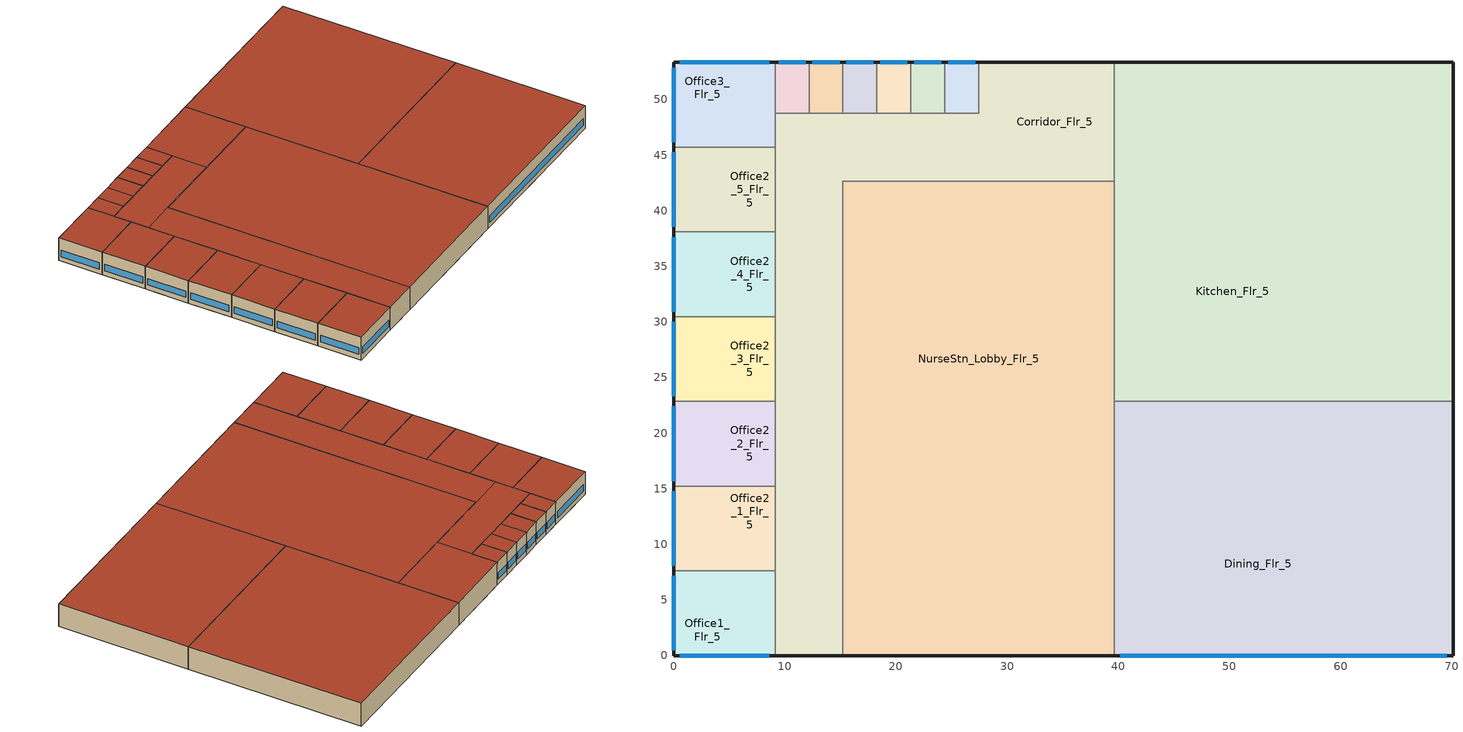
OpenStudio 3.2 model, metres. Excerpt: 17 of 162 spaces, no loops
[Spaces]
Office1_Flr_5
 floor to PatRoom7_1_Flr_4: 4.57,7.62 4.57,4.57 0,4.57 0,7.62 z17.07
 floor to PatRoom6_Flr_4: 6.1,4.57 6.1,0 0,0 0,4.57 z17.07
 floor to Corridor_SE_Flr_4: 9.14,7.62 9.14,4.57 4.57,4.57 4.57,7.62 z17.07
 floor to PatRoom1_6_Flr_4: 9.14,4.57 9.14,0 6.1,0 6.1,4.57 z17.07
 wall outside: 0,7.62 0,0 9.14,0 z17.07:21.34
 wall to Office2_1_Flr_5: 9.14,7.62 0,7.62 z17.07:21.34
 wall to Corridor_Flr_5: 9.14,0 9.14,7.62 z17.07:21.34
 window: 0,7.16 0,0.46 / 0.55,0 8.59,0 z17.98:19.2
 roof outside: 9.14,0 9.14,7.62 0,7.62 0,0 z21.34
Corridor_Flr_5
 floor to PatRoom1_6_Flr_4: 10.67,4.57 10.67,0 9.14,0 9.14,4.57 z17.07
 floor to Corridor_SE_Flr_4: 15.24,10.67 15.24,4.57 9.14,4.57 9.14,10.67 z17.07
 floor to Corridor_NW_Flr_4: 39.62,53.34 39.62,42.67 9.14,42.67 9.14,48.77 28.96,48.77 28.96,53.34 z17.07
 floor to Lab_Flr_4: 15.24,33.53 15.24,10.67 9.14,10.67 9.14,33.53 z17.07
 floor to PatRoom5_10_Flr_4: 28.96,53.34 28.96,48.77 27.43,48.77 27.43,53.34 z17.07
 floor to NurseStn_Lobby_Flr_4: 15.24,42.67 15.24,33.53 9.14,33.53 9.14,42.67 z17.07
 floor to PatRoom1_7_Flr_4: 15.24,4.57 15.24,0 10.67,0 10.67,4.57 z17.07
 wall outside: 39.62,53.34 27.43,53.34 / 9.14,0 15.24,0 z17.07:21.34
 wall to Office2_1_Flr_5: 9.14,15.24 9.14,7.62 z17.07:21.34
 wall to Office2_2_Flr_5: 9.14,22.86 9.14,15.24 z17.07:21.34
 wall to Office3_Flr_5: 9.14,48.77 9.14,45.72 z17.07:21.34
 wall to Office4_1_Flr_5: 12.19,48.77 9.14,48.77 z17.07:21.34
 wall to Office4_2_Flr_5: 15.24,48.77 12.19,48.77 z17.07:21.34
 wall to Office4_6_Flr_5: 27.43,53.34 27.43,48.77 24.38,48.77 z17.07:21.34
 wall to Kitchen_Flr_5: 39.62,42.67 39.62,53.34 z17.07:21.34
 wall to NurseStn_Lobby_Flr_5: 15.24,0 15.24,42.67 39.62,42.67 z17.07:21.34
 wall to Office2_3_Flr_5: 9.14,30.48 9.14,22.86 z17.07:21.34
 wall to Office2_4_Flr_5: 9.14,38.09 9.14,30.48 z17.07:21.34
 wall to Office2_5_Flr_5: 9.14,45.72 9.14,38.09 z17.07:21.34
 wall to Office4_4_Flr_5: 21.34,48.77 18.29,48.77 z17.07:21.34
 wall to Office4_3_Flr_5: 18.29,48.77 15.24,48.77 z17.07:21.34
 wall to Office4_5_Flr_5: 24.38,48.77 21.34,48.77 z17.07:21.34
 roof outside: 15.24,0 15.24,42.67 9.14,42.67 9.14,0 z21.34; 39.62,42.67 39.62,53.34 27.43,53.34 27.43,42.67 z21.34; 27.43,42.67 27.43,48.77 9.14,48.77 9.14,42.67 z21.34
NurseStn_Lobby_Flr_5
 floor to NurseStn_Lobby_Flr_4: 39.62,42.67 39.62,10.67 28.96,10.67 28.96,19.81 15.24,19.81 15.24,42.67 z17.07
 floor to Corridor_SE_Flr_4: 39.62,10.67 39.62,0 28.96,0 28.96,4.57 15.24,4.57 15.24,10.67 z17.07
 floor to Lab_Flr_4: 28.96,19.81 28.96,10.67 15.24,10.67 15.24,19.81 z17.07
 floor to PatRoom1_8_Flr_4: 19.81,4.57 19.81,0 15.24,0 15.24,4.57 z17.07
 floor to PatRoom1_9_Flr_4: 24.38,4.57 24.38,0 19.81,0 19.81,4.57 z17.07
 floor to PatRoom1_10_Flr_4: 28.96,4.57 28.96,0 24.38,0 24.38,4.57 z17.07
 wall outside: 15.24,0 39.62,0 z17.07:21.34
 wall to Dining_Flr_5: 39.62,0 39.62,22.86 z17.07:21.34
 wall to Kitchen_Flr_5: 39.62,22.86 39.62,42.67 z17.07:21.34
 roof outside: 39.62,0 39.62,42.67 15.24,42.67 15.24,0 z21.34
Dining_Flr_5
 floor to PatRoom3_2_Flr_4: 70.1,13.41 70.1,8.99 65.53,8.99 65.53,13.41 z17.07
 floor to Radiology_Flr_4: 60.96,22.86 60.96,19.81 39.62,19.81 39.62,22.86 z17.07
 floor to PatRoom1_1_Flr_4: 44.2,4.57 44.2,0 39.62,0 39.62,4.57 z17.07
 floor to Corridor_SE_Flr_4: 65.53,22.86 65.53,4.57 39.62,4.57 39.62,10.67 60.96,10.67 60.96,22.86 z17.07
 floor to NurseStn_Lobby_Flr_4: 60.96,19.81 60.96,10.67 39.62,10.67 39.62,19.81 z17.07
 floor to PatRoom2_Flr_4: 70.1,4.57 70.1,0 62.48,0 62.48,4.57 z17.07
 floor to PatRoom3_1_Flr_4: 70.1,8.99 70.1,4.57 65.53,4.57 65.53,8.99 z17.07
 floor to PatRoom1_5_Flr_4: 62.48,4.57 62.48,0 57.91,0 57.91,4.57 z17.07
 floor to PatRoom1_4_Flr_4: 57.91,4.57 57.91,0 53.34,0 53.34,4.57 z17.07
 floor to PatRoom1_2_Flr_4: 48.77,4.57 48.77,0 44.2,0 44.2,4.57 z17.07
 floor to PatRoom1_3_Flr_4: 53.34,4.57 53.34,0 48.77,0 48.77,4.57 z17.07
 floor to PatRoom3_5_Flr_4: 70.1,22.86 70.1,22.25 65.53,22.25 65.53,22.86 z17.07
 floor to PatRoom3_3_Flr_4: 70.1,17.83 70.1,13.41 65.53,13.41 65.53,17.83 z17.07
 floor to PatRoom3_4_Flr_4: 70.1,22.25 70.1,17.83 65.53,17.83 65.53,22.25 z17.07
 wall outside: 39.62,0 70.1,0 70.1,22.86 z17.07:21.34
 wall to Kitchen_Flr_5: 70.1,22.86 39.62,22.86 z17.07:21.34
 window: 40.2,0 69.53,0 z17.98:19.2
 roof outside: 70.1,0 70.1,22.86 39.62,22.86 39.62,0 z21.34
Office2_1_Flr_5
 floor to PatRoom7_3_Flr_4: 4.57,15.24 4.57,13.41 0,13.41 0,15.24 z17.07
 floor to Corridor_SE_Flr_4: 9.14,10.67 9.14,7.62 4.57,7.62 4.57,10.67 z17.07
 floor to PatRoom7_1_Flr_4: 4.57,8.99 4.57,7.62 0,7.62 0,8.99 z17.07
 floor to Corridor_NW_Flr_4: 9.14,15.24 9.14,10.67 4.57,10.67 4.57,15.24 z17.07
 floor to PatRoom7_2_Flr_4: 0,13.41 4.57,13.41 4.57,8.99 0,8.99 z17.07
 wall outside: 0,15.24 0,7.62 z17.07:21.34
 wall to Office2_2_Flr_5: 9.14,15.24 0,15.24 z17.07:21.34
 window: 0,14.78 0,8.08 z17.98:19.2
 roof outside: 9.14,7.62 9.14,15.24 0,15.24 0,7.62 z21.34
Kitchen_Flr_5
 floor to Corridor_NW_Flr_4: 65.53,48.77 65.53,42.67 39.62,42.67 39.62,48.77 z17.07
 floor to Radiology_Flr_4: 60.96,42.67 60.96,22.86 39.62,22.86 39.62,42.67 z17.07
 floor to PatRoom5_1_Flr_4: 44.2,53.34 44.2,48.77 39.62,48.77 39.62,53.34 z17.07
 floor to Corridor_SE_Flr_4: 65.53,42.67 65.53,22.86 60.96,22.86 60.96,42.67 z17.07
 floor to PatRoom4_Flr_4: 70.1,53.34 70.1,48.77 62.48,48.77 62.48,53.34 z17.07
 floor to PatRoom5_5_Flr_4: 62.48,53.34 62.48,48.77 57.91,48.77 57.91,53.34 z17.07
 floor to PatRoom3_5_Flr_4: 70.1,26.67 70.1,22.86 65.53,22.86 65.53,26.67 z17.07
 floor to PatRoom5_2_Flr_4: 48.77,53.34 48.77,48.77 44.2,48.77 44.2,53.34 z17.07
 floor to PatRoom5_3_Flr_4: 53.34,53.34 53.34,48.77 48.77,48.77 48.77,53.34 z17.07
 floor to PatRoom5_4_Flr_4: 57.91,53.34 57.91,48.77 53.34,48.77 53.34,53.34 z17.07
 floor to PatRoom3_7_Flr_4: 70.1,35.51 70.1,31.09 65.53,31.09 65.53,35.51 z17.07
 floor to PatRoom3_6_Flr_4: 70.1,31.09 70.1,26.67 65.53,26.67 65.53,31.09 z17.07
 floor to PatRoom3_8_Flr_4: 70.1,39.93 70.1,35.51 65.53,35.51 65.53,39.93 z17.07
 floor to PatRoom3_9_Flr_4: 70.1,44.35 70.1,39.93 65.53,39.93 65.53,44.35 z17.07
 floor to PatRoom3_10_Flr_4: 70.1,48.77 70.1,44.35 65.53,44.35 65.53,48.77 z17.07
 wall outside: 70.1,22.86 70.1,53.34 39.62,53.34 z17.07:21.34
 roof outside: 70.1,22.86 70.1,53.34 39.62,53.34 39.62,22.86 z21.34
Office3_Flr_5
 floor to PatRoom8_Flr_4: 6.1,53.34 6.1,48.77 0,48.77 0,53.34 z17.07
 floor to Corridor_NW_Flr_4: 9.14,48.77 9.14,45.72 4.57,45.72 4.57,48.77 z17.07
 floor to PatRoom5_6_Flr_4: 9.14,53.34 9.14,48.77 6.1,48.77 6.1,53.34 z17.07
 floor to PatRoom7_10_Flr_4: 4.57,48.77 4.57,45.72 0,45.72 0,48.77 z17.07
 wall outside: 9.14,53.34 0,53.34 0,45.72 z17.07:21.34
 wall to Office4_1_Flr_5: 9.14,48.77 9.14,53.34 z17.07:21.34
 wall to Office2_5_Flr_5: 0,45.72 9.14,45.72 z17.07:21.34
 window: 8.59,53.34 0.55,53.34 / 0,52.88 0,46.18 z17.98:19.2
 roof outside: 9.14,45.72 9.14,53.34 0,53.34 0,45.72 z21.34
Office4_1_Flr_5
 floor to PatRoom5_7_Flr_4: 12.19,53.34 12.19,48.77 10.67,48.77 10.67,53.34 z17.07
 floor to PatRoom5_6_Flr_4: 10.67,53.34 10.67,48.77 9.14,48.77 9.14,53.34 z17.07
 wall outside: 12.19,53.34 9.14,53.34 z17.07:21.34
 wall to Office4_2_Flr_5: 12.19,48.77 12.19,53.34 z17.07:21.34
 window: 11.88,53.34 9.45,53.34 z17.98:19.2
 roof outside: 12.19,48.77 12.19,53.34 9.14,53.34 9.14,48.77 z21.34
Office2_2_Flr_5
 floor to PatRoom7_5_Flr_4: 4.57,22.86 4.57,22.25 0,22.25 0,22.86 z17.07
 floor to Corridor_NW_Flr_4: 9.14,22.86 9.14,15.24 4.57,15.24 4.57,22.86 z17.07
 floor to PatRoom7_3_Flr_4: 4.57,17.83 4.57,15.24 0,15.24 0,17.83 z17.07
 floor to PatRoom7_4_Flr_4: 4.57,22.25 4.57,17.83 0,17.83 0,22.25 z17.07
 wall outside: 0,22.86 0,15.24 z17.07:21.34
 wall to Office2_3_Flr_5: 9.14,22.86 0,22.86 z17.07:21.34
 window: 0,22.4 0,15.7 z17.98:19.2
 roof outside: 9.14,15.24 9.14,22.86 0,22.86 0,15.24 z21.34
Office2_3_Flr_5
 floor to PatRoom7_6_Flr_4: 4.57,30.48 4.57,26.67 0,26.67 0,30.48 z17.07
 floor to Corridor_NW_Flr_4: 9.14,30.48 9.14,22.86 4.57,22.86 4.57,30.48 z17.07
 floor to PatRoom7_5_Flr_4: 4.57,26.67 4.57,22.86 0,22.86 0,26.67 z17.07
 wall outside: 0,30.48 0,22.86 z17.07:21.34
 wall to Office2_4_Flr_5: 9.14,30.48 0,30.48 z17.07:21.34
 window: 0,30.02 0,23.31 z17.98:19.2
 roof outside: 9.14,22.86 9.14,30.48 0,30.48 0,22.86 z21.34
Office2_4_Flr_5
 floor to PatRoom7_8_Flr_4: 4.57,38.09 4.57,35.51 0,35.51 0,38.09 z17.07
 floor to Corridor_NW_Flr_4: 9.14,38.09 9.14,30.48 4.57,30.48 4.57,38.09 z17.07
 floor to PatRoom7_7_Flr_4: 4.57,35.51 4.57,31.09 0,31.09 0,35.51 z17.07
 floor to PatRoom7_6_Flr_4: 4.57,31.09 4.57,30.48 0,30.48 0,31.09 z17.07
 wall outside: 0,38.09 0,30.48 z17.07:21.34
 wall to Office2_5_Flr_5: 9.14,38.09 0,38.09 z17.07:21.34
 window: 0,37.64 0,30.93 z17.98:19.2
 roof outside: 9.14,30.48 9.14,38.09 0,38.09 0,30.48 z21.34
Office2_5_Flr_5
 floor to PatRoom7_8_Flr_4: 4.57,39.93 4.57,38.09 0,38.09 0,39.93 z17.07
 floor to Corridor_NW_Flr_4: 9.14,45.72 9.14,38.09 4.57,38.09 4.57,45.72 z17.07
 floor to PatRoom7_9_Flr_4: 4.57,44.35 4.57,39.93 0,39.93 0,44.35 z17.07
 floor to PatRoom7_10_Flr_4: 4.57,45.72 4.57,44.35 0,44.35 0,45.72 z17.07
 wall outside: 0,45.72 0,38.09 z17.07:21.34
 window: 0,45.25 0,38.55 z17.98:19.2
 roof outside: 9.14,38.09 9.14,45.72 0,45.72 0,38.09 z21.34
Office4_2_Flr_5
 floor to PatRoom5_7_Flr_4: 15.24,53.34 15.24,48.77 12.19,48.77 12.19,53.34 z17.07
 wall outside: 15.24,53.34 12.19,53.34 z17.07:21.34
 wall to Office4_3_Flr_5: 15.24,48.77 15.24,53.34 z17.07:21.34
 window: 14.93,53.34 12.5,53.34 z17.98:19.2
 roof outside: 15.24,48.77 15.24,53.34 12.19,53.34 12.19,48.77 z21.34
Office4_3_Flr_5
 floor to PatRoom5_8_Flr_4: 18.29,53.34 18.29,48.77 15.24,48.77 15.24,53.34 z17.07
 wall outside: 18.29,53.34 15.24,53.34 z17.07:21.34
 wall to Office4_4_Flr_5: 18.29,48.77 18.29,53.34 z17.07:21.34
 window: 17.98,53.34 15.55,53.34 z17.98:19.2
 roof outside: 18.29,48.77 18.29,53.34 15.24,53.34 15.24,48.77 z21.34
Office4_4_Flr_5
 floor to PatRoom5_9_Flr_4: 21.34,53.34 21.34,48.77 19.81,48.77 19.81,53.34 z17.07
 floor to PatRoom5_8_Flr_4: 19.81,53.34 19.81,48.77 18.29,48.77 18.29,53.34 z17.07
 wall outside: 21.34,53.34 18.29,53.34 z17.07:21.34
 wall to Office4_5_Flr_5: 21.34,48.77 21.34,53.34 z17.07:21.34
 window: 21.03,53.34 18.6,53.34 z17.98:19.2
 roof outside: 21.34,48.77 21.34,53.34 18.29,53.34 18.29,48.77 z21.34
Office4_5_Flr_5
 floor to PatRoom5_9_Flr_4: 24.38,53.34 24.38,48.77 21.34,48.77 21.34,53.34 z17.07
 wall outside: 24.38,53.34 21.34,53.34 z17.07:21.34
 wall to Office4_6_Flr_5: 24.38,48.77 24.38,53.34 z17.07:21.34
 window: 24.07,53.34 21.64,53.34 z17.98:19.2
 roof outside: 24.38,48.77 24.38,53.34 21.34,53.34 21.34,48.77 z21.34
Office4_6_Flr_5
 floor to PatRoom5_10_Flr_4: 27.43,53.34 27.43,48.77 24.38,48.77 24.38,53.34 z17.07
 wall outside: 27.43,53.34 24.38,53.34 z17.07:21.34
 window: 27.12,53.34 24.69,53.34 z17.98:19.2
 roof outside: 27.43,48.77 27.43,53.34 24.38,53.34 24.38,48.77 z21.34
[Building]
Hospital: Default Construction Set=BTAP-Mass at hdd = 5000.0; Standards Number of Stories=6; Standards Number of Above Ground Stories=5; Standards Template=BTAP1980TO2010; Standards Building Type=Hospital
[Site]
Calgary Intl AP_AB_CAN: Latitude {deg}=51.114; Longitude {deg}=-114.02; Time Zone {hr}=-7; Elevation {m}=1084.1
[ClimateZones]
Climate Zone Institution Name 1=ASHRAE; Climate Zone Document Name 1=ANSI/ASHRAE Standard 169; Climate Zone Document Year 1=2006; Climate Zone Institution Name 2=CEC; Climate Zone Document Name 2=California Climate Zone Descriptions; Climate Zone Document Year 2=1995
[Site:WaterMainsTemperature]
Calculation Method=Correlation; Annual Average Outdoor Air Temperature {C}=5; Maximum Difference In Monthly Average Outdoor Air Temperatures {deltaC}=23.3
[Site:GroundTemperature:BuildingSurface]
19.527, 19.502, 19.536, 19.598, 20.002, 21.64, 22.225, 22.375, 21.449, 20.121, 19.802, 19.633
[SizingPeriod:DesignDay] Barometric Pressure {Pa}=88961; Sky Clearness=0; Rain Indicator=0; Snow Indicator=0; Day of Month=21; Daylight Saving Time Indicator=0; Humidity Indicating Type=Wetbulb; Dry-Bulb Temperature Range Modifier Type=DefaultMultipliers
Name | Maximum Dry-Bulb Temperature {C} | Daily Dry-Bulb Temperature Range {deltaC} | Humidity Indicating Conditions at Maximum Dry-Bulb | Wind Speed {m/s} | Wind Direction {deg} | Month | Day Type | Solar Model Indicator | ASHRAE Taub | ASHRAE Taud
Calgary Intl AP Ann Clg .4% Condns DB=>MWB | 28.5 | 12.1 | 16.1 | 4.5 | 160 | 7 | SummerDesignDay | ASHRAETau | 0.339 | 2.421
Calgary Intl AP Ann Htg 99.6% Condns DB | -28.5 | 0 | -28.5 | 2.9 | 200 | 1 | WinterDesignDay | ASHRAEClearSky
[Material:NoMass] Roughness=Smooth; Thermal Absorptance=0.9; Solar Absorptance=0.7
Name | Thermal Resistance {m2-K/W} | Visible Absorptance
Typical Carpet Pad; Typical Carpet Pad 1 | 0.21648 | 0.8
Typical Insulation 1 | 0.00118045 | 0.7
Typical Insulation 2 | 2.61923 | 0.7
Typical Insulation 3 | 4.40527 | 0.7
Typical Carpet Pad 2; Typical Carpet Pad 4 | 1.40895 | 0.8
Typical Carpet Pad 3 | 2.28697 | 0.8
Typical Insulation 4 | 0.338965 | 0.7
Typical Insulation 5 | 0.338983 | 0.7
[Material]
Name | Roughness | Thickness {m} | Conductivity {W/m-K} | Density {kg/m3} | Specific Heat {J/kg-K} | Thermal Absorptance | Solar Absorptance | Visible Absorptance
G05 25mm wood | MediumSmooth | 0.0254 | 0.15 | 608 | 1630 | 0.9 | 0.5 | 0.5
100mm Normalweight concrete floor 1 | MediumSmooth | 0.1016 | 2.31 | 2322 | 832
G01 13mm gypsum board 1 | Smooth | 0.0127 | 0.16 | 800 | 1090 | 0.9 | 0.7 | 0.5
4 in. Normalweight Concrete Floor 1 | MediumRough | 0.1016 | 2.31 | 2322 | 832 | 0.9 | 0.7 | 0.7
1IN Stucco 1 | Smooth | 0.0253 | 0.6918 | 1858 | 837 | 0.9 | 0.7 | 0.92
8IN CONCRETE HW RefBldg 1 | Rough | 0.2032 | 1.311 | 2240 | 836.8 | 0.9 | 0.7 | 0.7
1/2IN Gypsum 1 | Smooth | 0.0127 | 0.16 | 784.9 | 830 | 0.9 | 0.4 | 0.4
Metal Roof Surface 1; F08 Metal surface 1 | Smooth | 0.0008 | 45.28 | 7824 | 500 | 0.9 | 0.7 | 0.7
6 in. Normalweight Concrete Floor 1; 6 in. Normalweight Concrete Floor 2; 6 in. Normalweight Concrete Floor 3 | MediumRough | 0.1524 | 2.31 | 2322 | 832 | 0.9 | 0.7 | 0.7
[Construction]
BTAP-Int-Partition; BTAP-Int-Door: G05 25mm wood
BTAP-Int-Floor: 100mm Normalweight concrete floor 1, Typical Carpet Pad
BTAP-Int-Wall: G01 13mm gypsum board 1, G01 13mm gypsum board 1
BTAP-Int-Ceiling: Typical Carpet Pad, 100mm Normalweight concrete floor 1
BTAP-Int-Window: SimpleGlazing
BTAP-Ext-Floor-Mass:U-3.822: Typical Insulation 1, 4 in. Normalweight Concrete Floor 1, Typical Carpet Pad 1
BTAP-Ext-Wall-Mass:U-0.346: 1IN Stucco 1, 8IN CONCRETE HW RefBldg 1, Typical Insulation 2, 1/2IN Gypsum 1
BTAP-Ext-Roof-Metal:U-0.227: Metal Roof Surface 1, Typical Insulation 3
BTAP-Grnd-Floor-Mass:U-0.678: 6 in. Normalweight Concrete Floor 1, Typical Carpet Pad 2
BTAP-Grnd-Wall-Mass:U-0.425: 6 in. Normalweight Concrete Floor 2, Typical Carpet Pad 3
BTAP-Grnd-Roof-Mass:U-0.678: 6 in. Normalweight Concrete Floor 3, Typical Carpet Pad 4
BTAP-Ext-FixedWindow:U=0.295 SHGC=0.490; BTAP-Ext-GlassDoors:U=0.295 SHGC=0.490; BTAP-Ext-Skylights:U=0.295 SHGC=0.490; BTAP-Ext-DaylightDomes:U=0.295 SHGC=0.490; BTAP-Ext-DaylightDiffuser:U=0.295 SHGC=0.490: SimpleGlazing:U=0.295 SHGC=0.490
BTAP-Ext-Door:U-2.95: F08 Metal surface 1, Typical Insulation 4
BTAP-Ext-OverHeadDoor:U-2.95: Typical Insulation 5
[DefaultConstructionSet]
BTAP-Mass at hdd = 5000.0: Default Exterior Surface Constructions=BTAP-Mass at hdd = 5000.0; Default Interior Surface Constructions=Default Surface Constructions 2; Default Ground Contact Surface Constructions=BTAP-Mass at hdd = 5000.0 1; Default Exterior SubSurface Constructions=BTAP-Mass at hdd = 5000.0; Default Interior SubSurface Constructions=Default Sub Surface Constructions 2; Interior Partition Construction=BTAP-Int-Partition
[DefaultSurfaceConstructions]
Name | Floor Construction | Wall Construction | Roof Ceiling Construction
Default Surface Constructions 2 | BTAP-Int-Floor | BTAP-Int-Wall | BTAP-Int-Ceiling
BTAP-Mass at hdd = 5000.0 | BTAP-Ext-Floor-Mass:U-3.822 | BTAP-Ext-Wall-Mass:U-0.346 | BTAP-Ext-Roof-Metal:U-0.227
BTAP-Mass at hdd = 5000.0 1 | BTAP-Grnd-Floor-Mass:U-0.678 | BTAP-Grnd-Wall-Mass:U-0.425 | BTAP-Grnd-Roof-Mass:U-0.678
[DefaultSubSurfaceConstructions]
Name | Fixed Window Construction | Operable Window Construction | Door Construction | Glass Door Construction | Overhead Door Construction | Skylight Construction | Tubular Daylight Dome Construction | Tubular Daylight Diffuser Construction
Default Sub Surface Constructions 2 | BTAP-Int-Window | BTAP-Int-Window | BTAP-Int-Door
BTAP-Mass at hdd = 5000.0 | BTAP-Ext-FixedWindow:U=0.295 SHGC=0.490 | BTAP-Ext-FixedWindow:U=0.295 SHGC=0.490 | BTAP-Ext-Door:U-2.95 | BTAP-Ext-GlassDoors:U=0.295 SHGC=0.490 | BTAP-Ext-OverHeadDoor:U-2.95 | BTAP-Ext-Skylights:U=0.295 SHGC=0.490 | BTAP-Ext-DaylightDomes:U=0.295 SHGC=0.490 | BTAP-Ext-DaylightDiffuser:U=0.295 SHGC=0.490
[WindowMaterial:SimpleGlazingSystem] Solar Heat Gain Coefficient=0.49; Visible Transmittance=0.21
Name | U-Factor {W/m2-K}
SimpleGlazing | 2.2
SimpleGlazing:U=0.295 SHGC=0.490 | 2.95
[DesignSpecification:OutdoorAir] Outdoor Air Method=Sum
Name | Outdoor Air Flow per Person {m3/s-person} | Outdoor Air Flow per Floor Area {m3/s-m2}
Space Function Dining - bar lounge/leisure Ventilation | 0.152405
Space Function Food preparation Ventilation | 0.0304482
Space Function Hospital - nurses station Ventilation | 0.0913447
Space Function Office - enclosed Ventilation | 0.0101494
Space Function Hospital corr. >= 2.4m-sch-H Ventilation |  | 0.000508
[ShadingControl]
Shading Control 1: Shading Type=InteriorBlind; Multiple Surface Control Type=Sequential
[BuildingStory]
Building Story 6: Nominal Z Coordinate {m}=0; Nominal Floor to Floor Height {m}=4.2672
[Space] Building Story=Building Story 6
Name | Space Type | Thermal Zone
Office1_Flr_5 | Space Function Office - enclosed | ALL_ST=Office - enclosed_FL=Building Story 6_SCH=A 3
Corridor_Flr_5 | Space Function Hospital corr. >= 2.4m-sch-H | WILD_ST=Hospital corr. >= 2.4m-sch-B_FL=Building Story 6_SCH=H
NurseStn_Lobby_Flr_5 | Space Function Hospital - nurses station | ALL_ST=Hospital - nurses station_FL=Building Story 6_SCH=H
Dining_Flr_5 | Space Function Dining - bar lounge/leisure | ALL_ST=Dining - bar lounge/leisure_FL=Building Story 6_SCH=B
Office2_1_Flr_5; Office2_2_Flr_5; Office2_3_Flr_5; Office2_4_Flr_5 | Space Function Office - enclosed | ALL_ST=Office - enclosed_FL=Building Story 6_SCH=A 2
Kitchen_Flr_5 | Space Function Food preparation | ALL_ST=Food preparation_FL=Building Story 6_SCH=B
Office3_Flr_5 | Space Function Office - enclosed | ALL_ST=Office - enclosed_FL=Building Story 6_SCH=A 4
Office4_1_Flr_5; Office4_2_Flr_5; Office4_3_Flr_5; Office4_4_Flr_5; Office4_5_Flr_5; Office4_6_Flr_5 | Space Function Office - enclosed | ALL_ST=Office - enclosed_FL=Building Story 6_SCH=A
Office2_5_Flr_5 | Space Function Office - enclosed | ALL_ST=Office - enclosed_FL=Building Story 6_SCH=A 1
[SpaceType] Standards Building Type=Space Function
Name | Default Schedule Set | Design Specification Outdoor Air Object | Standards Space Type
Space Function Dining - bar lounge/leisure | Space Function Dining - bar lounge/leisure Schedule Set | Space Function Dining - bar lounge/leisure Ventilation | Dining - bar lounge/leisure
Space Function Hospital - nurses station | Space Function Hospital - nurses station Schedule Set | Space Function Hospital - nurses station Ventilation | Hospital - nurses station
Space Function Food preparation | Space Function Food preparation Schedule Set | Space Function Food preparation Ventilation | Food preparation
Space Function Office - enclosed | Space Function Office - enclosed Schedule Set | Space Function Office - enclosed Ventilation | Office - enclosed
Space Function Hospital corr. >= 2.4m-sch-H | Space Function Hospital corr. >= 2.4m-sch-H Schedule Set | Space Function Hospital corr. >= 2.4m-sch-H Ventilation | Hospital corr. >= 2.4m-sch-H
[People:Definition] Number of People Calculation Method=People/Area; Fraction Radiant=0.3
Name | People per Space Floor Area {person/m2}
Space Function Dining - bar lounge/leisure People Definition | 0.0999967
Space Function Food preparation People Definition; Space Function Hospital - nurses station People Definition; Space Function Office - enclosed People Definition | 0.0500522
Space Function Hospital corr. >= 2.4m-sch-H People Definition | 0.0100104
[People] Work Efficiency Schedule=Work Efficiency Schedule; Clothing Insulation Schedule=Clothing Schedule; Air Velocity Schedule=Air Velocity Schedule; Multiplier=1
Name | People Definition | Space or SpaceType
Space Function Dining - bar lounge/leisure People | Space Function Dining - bar lounge/leisure People Definition | Space Function Dining - bar lounge/leisure
Space Function Food preparation People | Space Function Food preparation People Definition | Space Function Food preparation
Space Function Hospital - nurses station People | Space Function Hospital - nurses station People Definition | Space Function Hospital - nurses station
Space Function Office - enclosed People | Space Function Office - enclosed People Definition | Space Function Office - enclosed
Space Function Hospital corr. >= 2.4m-sch-H People | Space Function Hospital corr. >= 2.4m-sch-H People Definition | Space Function Hospital corr. >= 2.4m-sch-H
[Lights:Definition] Design Level Calculation Method=Watts/Area; Fraction Radiant=0.5; Fraction Visible=0.2
Name | Watts per Space Floor Area {W/m2}
Space Function Dining - bar lounge/leisure Lights Definition | 14.0999
Space Function Food preparation Lights Definition | 10.6999
Space Function Hospital - nurses station Lights Definition | 9.39992
Space Function Office - enclosed Lights Definition | 11.8999
Space Function Hospital corr. >= 2.4m-sch-H Lights Definition | 9.59992
[Lights] Fraction Replaceable=1
Name | Lights Definition | Space or SpaceType
Space Function Dining - bar lounge/leisure Lights | Space Function Dining - bar lounge/leisure Lights Definition | Space Function Dining - bar lounge/leisure
Space Function Food preparation Lights | Space Function Food preparation Lights Definition | Space Function Food preparation
Space Function Hospital - nurses station Lights | Space Function Hospital - nurses station Lights Definition | Space Function Hospital - nurses station
Space Function Office - enclosed Lights | Space Function Office - enclosed Lights Definition | Space Function Office - enclosed
Space Function Hospital corr. >= 2.4m-sch-H Lights | Space Function Hospital corr. >= 2.4m-sch-H Lights Definition | Space Function Hospital corr. >= 2.4m-sch-H
[ElectricEquipment:Definition] Design Level Calculation Method=Watts/Area; Fraction Radiant=0.5
Name | Watts per Space Floor Area {W/m2}
Space Function Dining - bar lounge/leisure Elec Equip Definition | 0.999992
Space Function Food preparation Elec Equip Definition | 9.99992
Space Function Hospital - nurses station Elec Equip Definition | 2.49998
Space Function Office - enclosed Elec Equip Definition | 7.49994
[ElectricEquipment]
Name | Electric Equipment Definition | Space or SpaceType
Space Function Dining - bar lounge/leisure Elec Equip | Space Function Dining - bar lounge/leisure Elec Equip Definition | Space Function Dining - bar lounge/leisure
Space Function Food preparation Elec Equip | Space Function Food preparation Elec Equip Definition | Space Function Food preparation
Space Function Hospital - nurses station Elec Equip | Space Function Hospital - nurses station Elec Equip Definition | Space Function Hospital - nurses station
Space Function Office - enclosed Elec Equip | Space Function Office - enclosed Elec Equip Definition | Space Function Office - enclosed
[DefaultScheduleSet] People Activity Level Schedule=NECB-Activity; Infiltration Schedule=Always On
Name | Number of People Schedule | Lighting Schedule | Electric Equipment Schedule
Space Function Dining - bar lounge/leisure Schedule Set; Space Function Food preparation Schedule Set | NECB-B-Occupancy | NECB-B-Lighting | NECB-B-Electric-Equipment
Space Function Hospital - nurses station Schedule Set; Space Function Hospital corr. >= 2.4m-sch-H Schedule Set | NECB-H-Occupancy | NECB-H-Lighting | NECB-H-Electric-Equipment
Space Function Office - enclosed Schedule Set | NECB-A-Occupancy | NECB-A-Lighting | NECB-A-Electric-Equipment
[ThermostatSetpoint:DualSetpoint]
Name | Heating Setpoint Temperature Schedule | Cooling Setpoint Temperature Schedule
Space Function Office - enclosed Thermostat 39; Space Function Office - enclosed Thermostat 40; Space Function Office - enclosed Thermostat 41; Space Function Office - enclosed Thermostat 42; Space Function Office - enclosed Thermostat 46 | NECB-A-Thermostat Setpoint-Heating | NECB-A-Thermostat Setpoint-Cooling
Space Function Food preparation Thermostat 3; Space Function Dining - bar lounge/leisure Thermostat 3 | NECB-B-Thermostat Setpoint-Heating | NECB-B-Thermostat Setpoint-Cooling
Space Function Hospital - nurses station Thermostat 18; Space Function Hospital corr. >= 2.4m-sch-H Thermostat 5 | NECB-H-Thermostat Setpoint-Heating | NECB-H-Thermostat Setpoint-Cooling
[SpaceInfiltration:DesignFlowRate] Design Flow Rate Calculation Method=Flow/ExteriorArea
Name | Space or SpaceType | Schedule | Flow per Exterior Surface Area {m3/s-m2} | Constant Term Coefficient | Temperature Term Coefficient | Velocity Term Coefficient | Velocity Squared Term Coefficient
Corridor_Flr_5 Infiltration | Corridor_Flr_5 | Always On Discrete | 0.001116 | 0 | 0 | 0.224 | 0
Dining_Flr_5 Infiltration | Dining_Flr_5 | Always On Discrete | 0.001116 | 0 | 0 | 0.224 | 0
Kitchen_Flr_5 Infiltration | Kitchen_Flr_5 | Always On Discrete | 0.001116 | 0 | 0 | 0.224 | 0
NurseStn_Lobby_Flr_5 Infiltration | NurseStn_Lobby_Flr_5 | Always On Discrete | 0.001116 | 0 | 0 | 0.224 | 0
Office1_Flr_5 Infiltration | Office1_Flr_5 | Always On Discrete | 0.001116 | 0 | 0 | 0.224 | 0
Office2_1_Flr_5 Infiltration | Office2_1_Flr_5 | Always On Discrete | 0.001116 | 0 | 0 | 0.224 | 0
Office2_2_Flr_5 Infiltration | Office2_2_Flr_5 | Always On Discrete | 0.001116 | 0 | 0 | 0.224 | 0
Office2_3_Flr_5 Infiltration | Office2_3_Flr_5 | Always On Discrete | 0.001116 | 0 | 0 | 0.224 | 0
Office2_4_Flr_5 Infiltration | Office2_4_Flr_5 | Always On Discrete | 0.001116 | 0 | 0 | 0.224 | 0
Office2_5_Flr_5 Infiltration | Office2_5_Flr_5 | Always On Discrete | 0.001116 | 0 | 0 | 0.224 | 0
Office3_Flr_5 Infiltration | Office3_Flr_5 | Always On Discrete | 0.001116 | 0 | 0 | 0.224 | 0
Office4_1_Flr_5 Infiltration | Office4_1_Flr_5 | Always On Discrete | 0.001116 | 0 | 0 | 0.224 | 0
Office4_2_Flr_5 Infiltration | Office4_2_Flr_5 | Always On Discrete | 0.001116 | 0 | 0 | 0.224 | 0
Office4_3_Flr_5 Infiltration | Office4_3_Flr_5 | Always On Discrete | 0.001116 | 0 | 0 | 0.224 | 0
Office4_4_Flr_5 Infiltration | Office4_4_Flr_5 | Always On Discrete | 0.001116 | 0 | 0 | 0.224 | 0
Office4_5_Flr_5 Infiltration | Office4_5_Flr_5 | Always On Discrete | 0.001116 | 0 | 0 | 0.224 | 0
Office4_6_Flr_5 Infiltration | Office4_6_Flr_5 | Always On Discrete | 0.001116 | 0 | 0 | 0.224 | 0
Space Function Hospital corr. >= 2.4m-sch-H Infiltration | Space Function Hospital corr. >= 2.4m-sch-H |  | 0.000250063
[ThermalZone] Use Ideal Air Loads=No
Name | Thermostat
ALL_ST=Office - enclosed_FL=Building Story 6_SCH=A | Space Function Office - enclosed Thermostat 39
ALL_ST=Office - enclosed_FL=Building Story 6_SCH=A 1 | Space Function Office - enclosed Thermostat 40
ALL_ST=Office - enclosed_FL=Building Story 6_SCH=A 2 | Space Function Office - enclosed Thermostat 41
ALL_ST=Office - enclosed_FL=Building Story 6_SCH=A 3 | Space Function Office - enclosed Thermostat 42
ALL_ST=Food preparation_FL=Building Story 6_SCH=B | Space Function Food preparation Thermostat 3
ALL_ST=Hospital - nurses station_FL=Building Story 6_SCH=H | Space Function Hospital - nurses station Thermostat 18
ALL_ST=Dining - bar lounge/leisure_FL=Building Story 6_SCH=B | Space Function Dining - bar lounge/leisure Thermostat 3
ALL_ST=Office - enclosed_FL=Building Story 6_SCH=A 4 | Space Function Office - enclosed Thermostat 46
WILD_ST=Hospital corr. >= 2.4m-sch-B_FL=Building Story 6_SCH=H | Space Function Hospital corr. >= 2.4m-sch-H Thermostat 5
[Foundation:Kiva]
Bldg Kiva Foundation: Wall Height Above Grade {m}=0; Wall Depth Below Slab {m}=0
[Foundation:Kiva:Settings]

[Schedule:Ruleset]
Clothing Schedule: Default Day Schedule=Clothing Schedule Default Winter Clothes
Air Velocity Schedule: Default Day Schedule=Air Velocity Schedule Default
Work Efficiency Schedule: Default Day Schedule=Work Efficiency Schedule Default
NECB-B-Occupancy: Default Day Schedule=NECB-B-Occupancy Default
NECB-Activity: Default Day Schedule=NECB-Activity Default; Summer Design Day Schedule=NECB-Activity Summer Design Day; Winter Design Day Schedule=NECB-Activity Winter Design Day
NECB-B-Lighting: Default Day Schedule=NECB-B-Lighting Default
NECB-B-Electric-Equipment: Default Day Schedule=NECB-B-Electric-Equipment Default
Always On: Default Day Schedule=Always On Default
NECB-B-Thermostat Setpoint-Heating: Default Day Schedule=NECB-B-Thermostat Setpoint-Heating Default
NECB-B-Thermostat Setpoint-Cooling: Default Day Schedule=NECB-B-Thermostat Setpoint-Cooling Default
NECB-H-Occupancy: Default Day Schedule=NECB-H-Occupancy Default
NECB-H-Lighting: Default Day Schedule=NECB-H-Lighting Default
NECB-H-Electric-Equipment: Default Day Schedule=NECB-H-Electric-Equipment Default
NECB-H-Thermostat Setpoint-Heating: Default Day Schedule=NECB-H-Thermostat Setpoint-Heating Default
NECB-H-Thermostat Setpoint-Cooling: Default Day Schedule=NECB-H-Thermostat Setpoint-Cooling Default
NECB-A-Occupancy: Default Day Schedule=NECB-A-Occupancy Default
NECB-A-Lighting: Default Day Schedule=NECB-A-Lighting Default
NECB-A-Electric-Equipment: Default Day Schedule=NECB-A-Electric-Equipment Default
NECB-A-Thermostat Setpoint-Heating: Default Day Schedule=NECB-A-Thermostat Setpoint-Heating Default
NECB-A-Thermostat Setpoint-Cooling: Default Day Schedule=NECB-A-Thermostat Setpoint-Cooling Default
[Schedule:Day]
Clothing Schedule Default Winter Clothes; Always On Default: 24, 0, 1
Clothing Schedule Summer Clothes: 24, 0, 0.5
Air Velocity Schedule Default; NECB-A-Electric-Equipment Sat Day; NECB-A-Electric-Equipment Sun|Hol Day: 24, 0, 0.2
Work Efficiency Schedule Default; NECB-A-Occupancy Sat Day; NECB-A-Occupancy Sun|Hol Day: 24, 0, 0
NECB-B-Occupancy Default; NECB-B-Occupancy Default|Wkdy Day: 1, 0, 0.3, 2, 0, 0.1, 9, 0, 0, 10, 0, 0.1, 11, 0, 0.2, 12, 0, 0.5, 13, 0, 0.9, 14, 0, 0.8, 15, 0, 0.5, 17, 0, 0.2, 18, 0, 0.3, 19, 0, 0.6, 22, 0, 0.9, 23, 0, 0.6, 24, 0, 0.4
NECB-B-Occupancy Sat Day: 1, 0, 0.5, 2, 0, 0.3, 9, 0, 0, 10, 0, 0.1, 11, 0, 0.2, 12, 0, 0.5, 13, 0, 0.9, 14, 0, 0.8, 15, 0, 0.5, 17, 0, 0.2, 18, 0, 0.3, 19, 0, 0.6, 22, 0, 0.9, 24, 0, 0.6
NECB-B-Occupancy Sun|Hol Day: 1, 0, 0.1, 2, 0, 0.3, 10, 0, 0, 11, 0, 0.1, 12, 0, 0.4, 14, 0, 0.5, 15, 0, 0.4, 18, 0, 0.2, 19, 0, 0.5, 21, 0, 0.7, 22, 0, 0.5, 23, 0, 0.3, 24, 0, 0.1
NECB-Activity Default; NECB-Activity Winter Design Day; NECB-Activity Summer Design Day: 24, 0, 130
NECB-B-Lighting Default; NECB-B-Lighting Default|Wkdy Day; NECB-B-Lighting Sat Day; NECB-B-Electric-Equipment Default; NECB-B-Electric-Equipment Default|Wkdy Day; NECB-B-Electric-Equipment Sat Day: 1, 0, 0.9, 2, 0, 0.5, 9, 0, 0.1, 10, 0, 0.5, 11, 0, 0.7, 24, 0, 0.9
NECB-B-Lighting Sun|Hol Day; NECB-B-Electric-Equipment Sun|Hol Day: 2, 0, 0.5, 10, 0, 0.1, 11, 0, 0.5, 23, 0, 0.9, 24, 0, 0.5
NECB-B-Thermostat Setpoint-Heating Default; NECB-B-Thermostat Setpoint-Heating Default|Wkdy Day; NECB-B-Thermostat Setpoint-Heating Sat Day: 2, 0, 22, 8, 0, 18, 9, 0, 20, 24, 0, 22
NECB-B-Thermostat Setpoint-Heating Sun|Hol Day: 1, 0, 18, 2, 0, 22, 9, 0, 18, 10, 0, 20, 23, 0, 22, 24, 0, 18
NECB-B-Thermostat Setpoint-Cooling Default; NECB-B-Thermostat Setpoint-Cooling Default|Wkdy Day; NECB-B-Thermostat Setpoint-Cooling Sat Day: 1, 0, 24, 8, 0, 35, 24, 0, 24
NECB-B-Thermostat Setpoint-Cooling Sun|Hol Day: 9, 0, 35, 23, 0, 24, 24, 0, 35
NECB-H-Occupancy Default; NECB-H-Occupancy Default|Wkdy Day; NECB-H-Occupancy Sat Day; NECB-H-Occupancy Sun|Hol Day; NECB-H-Lighting Default; NECB-H-Lighting Default|Wkdy Day; NECB-H-Lighting Sat Day; NECB-H-Lighting Sun|Hol Day; NECB-H-Electric-Equipment Default; NECB-H-Electric-Equipment Default|Wkdy Day; NECB-H-Electric-Equipment Sat Day; NECB-H-Electric-Equipment Sun|Hol Day: 24, 0, 0.9
NECB-H-Thermostat Setpoint-Heating Default; NECB-H-Thermostat Setpoint-Heating Default|Wkdy Day; NECB-H-Thermostat Setpoint-Heating Sat Day; NECB-H-Thermostat Setpoint-Heating Sun|Hol Day: 1, 0, 22, 7, 0, 18, 8, 0, 20, 24, 0, 22
NECB-H-Thermostat Setpoint-Cooling Default; NECB-H-Thermostat Setpoint-Cooling Default|Wkdy Day; NECB-H-Thermostat Setpoint-Cooling Sat Day; NECB-H-Thermostat Setpoint-Cooling Sun|Hol Day: 24, 0, 24
NECB-A-Occupancy Default; NECB-A-Occupancy Default|Wkdy Day: 7, 0, 0, 8, 0, 0.1, 9, 0, 0.7, 12, 0, 0.9, 14, 0, 0.5, 17, 0, 0.9, 18, 0, 0.7, 19, 0, 0.3, 23, 0, 0.1, 24, 0, 0
NECB-A-Lighting Default; NECB-A-Lighting Default|Wkdy Day: 7, 0, 0.05, 8, 0, 0.3, 9, 0, 0.8, 17, 0, 0.9, 18, 0, 0.8, 19, 0, 0.5, 21, 0, 0.3, 23, 0, 0.1, 24, 0, 0.05
NECB-A-Lighting Sat Day; NECB-A-Lighting Sun|Hol Day: 24, 0, 0.05
NECB-A-Electric-Equipment Default; NECB-A-Electric-Equipment Default|Wkdy Day: 7, 0, 0.2, 8, 0, 0.3, 9, 0, 0.8, 18, 0, 0.9, 19, 0, 0.5, 21, 0, 0.3, 24, 0, 0.2
NECB-A-Thermostat Setpoint-Heating Default; NECB-A-Thermostat Setpoint-Heating Default|Wkdy Day: 6, 0, 18, 7, 0, 20, 21, 0, 22, 24, 0, 18
NECB-A-Thermostat Setpoint-Heating Sat Day; NECB-A-Thermostat Setpoint-Heating Sun|Hol Day: 24, 0, 18
NECB-A-Thermostat Setpoint-Cooling Default; NECB-A-Thermostat Setpoint-Cooling Default|Wkdy Day: 6, 0, 35, 21, 0, 24, 24, 0, 35
NECB-A-Thermostat Setpoint-Cooling Sat Day; NECB-A-Thermostat Setpoint-Cooling Sun|Hol Day: 24, 0, 35
[Schedule:Rule] Date Specification Type=DateRange; Start Day=1
Name | Schedule Ruleset | Rule Order | Day Schedule | Start Month | End Month | End Day | Apply Monday | Apply Tuesday | Apply Wednesday | Apply Thursday | Apply Friday | Apply Saturday | Apply Sunday
Schedule Rule 1 | Clothing Schedule | 0 | Clothing Schedule Summer Clothes | 5 | 9 | 30
Schedule Rule 2 | NECB-B-Occupancy | 2 | NECB-B-Occupancy Default|Wkdy Day | 1 | 12 | 31 | Yes | Yes | Yes | Yes | Yes
Schedule Rule 3 | NECB-B-Occupancy | 1 | NECB-B-Occupancy Sat Day | 1 | 12 | 31 |  |  |  |  |  | Yes
Schedule Rule 4 | NECB-B-Occupancy | 0 | NECB-B-Occupancy Sun|Hol Day | 1 | 12 | 31 |  |  |  |  |  |  | Yes
Schedule Rule 5 | NECB-B-Lighting | 2 | NECB-B-Lighting Default|Wkdy Day | 1 | 12 | 31 | Yes | Yes | Yes | Yes | Yes
Schedule Rule 6 | NECB-B-Lighting | 1 | NECB-B-Lighting Sat Day | 1 | 12 | 31 |  |  |  |  |  | Yes
Schedule Rule 7 | NECB-B-Lighting | 0 | NECB-B-Lighting Sun|Hol Day | 1 | 12 | 31 |  |  |  |  |  |  | Yes
Schedule Rule 8 | NECB-B-Electric-Equipment | 2 | NECB-B-Electric-Equipment Default|Wkdy Day | 1 | 12 | 31 | Yes | Yes | Yes | Yes | Yes
Schedule Rule 9 | NECB-B-Electric-Equipment | 1 | NECB-B-Electric-Equipment Sat Day | 1 | 12 | 31 |  |  |  |  |  | Yes
Schedule Rule 10 | NECB-B-Electric-Equipment | 0 | NECB-B-Electric-Equipment Sun|Hol Day | 1 | 12 | 31 |  |  |  |  |  |  | Yes
Schedule Rule 11 | NECB-B-Thermostat Setpoint-Heating | 2 | NECB-B-Thermostat Setpoint-Heating Default|Wkdy Day | 1 | 12 | 31 | Yes | Yes | Yes | Yes | Yes
Schedule Rule 12 | NECB-B-Thermostat Setpoint-Heating | 1 | NECB-B-Thermostat Setpoint-Heating Sat Day | 1 | 12 | 31 |  |  |  |  |  | Yes
Schedule Rule 13 | NECB-B-Thermostat Setpoint-Heating | 0 | NECB-B-Thermostat Setpoint-Heating Sun|Hol Day | 1 | 12 | 31 |  |  |  |  |  |  | Yes
Schedule Rule 14 | NECB-B-Thermostat Setpoint-Cooling | 2 | NECB-B-Thermostat Setpoint-Cooling Default|Wkdy Day | 1 | 12 | 31 | Yes | Yes | Yes | Yes | Yes
Schedule Rule 15 | NECB-B-Thermostat Setpoint-Cooling | 1 | NECB-B-Thermostat Setpoint-Cooling Sat Day | 1 | 12 | 31 |  |  |  |  |  | Yes
Schedule Rule 16 | NECB-B-Thermostat Setpoint-Cooling | 0 | NECB-B-Thermostat Setpoint-Cooling Sun|Hol Day | 1 | 12 | 31 |  |  |  |  |  |  | Yes
Schedule Rule 17 | NECB-H-Occupancy | 2 | NECB-H-Occupancy Default|Wkdy Day | 1 | 12 | 31 | Yes | Yes | Yes | Yes | Yes
Schedule Rule 18 | NECB-H-Occupancy | 1 | NECB-H-Occupancy Sat Day | 1 | 12 | 31 |  |  |  |  |  | Yes
Schedule Rule 19 | NECB-H-Occupancy | 0 | NECB-H-Occupancy Sun|Hol Day | 1 | 12 | 31 |  |  |  |  |  |  | Yes
Schedule Rule 20 | NECB-H-Lighting | 2 | NECB-H-Lighting Default|Wkdy Day | 1 | 12 | 31 | Yes | Yes | Yes | Yes | Yes
Schedule Rule 21 | NECB-H-Lighting | 1 | NECB-H-Lighting Sat Day | 1 | 12 | 31 |  |  |  |  |  | Yes
Schedule Rule 22 | NECB-H-Lighting | 0 | NECB-H-Lighting Sun|Hol Day | 1 | 12 | 31 |  |  |  |  |  |  | Yes
Schedule Rule 23 | NECB-H-Electric-Equipment | 2 | NECB-H-Electric-Equipment Default|Wkdy Day | 1 | 12 | 31 | Yes | Yes | Yes | Yes | Yes
Schedule Rule 24 | NECB-H-Electric-Equipment | 1 | NECB-H-Electric-Equipment Sat Day | 1 | 12 | 31 |  |  |  |  |  | Yes
Schedule Rule 25 | NECB-H-Electric-Equipment | 0 | NECB-H-Electric-Equipment Sun|Hol Day | 1 | 12 | 31 |  |  |  |  |  |  | Yes
Schedule Rule 26 | NECB-H-Thermostat Setpoint-Heating | 2 | NECB-H-Thermostat Setpoint-Heating Default|Wkdy Day | 1 | 12 | 31 | Yes | Yes | Yes | Yes | Yes
Schedule Rule 27 | NECB-H-Thermostat Setpoint-Heating | 1 | NECB-H-Thermostat Setpoint-Heating Sat Day | 1 | 12 | 31 |  |  |  |  |  | Yes
Schedule Rule 28 | NECB-H-Thermostat Setpoint-Heating | 0 | NECB-H-Thermostat Setpoint-Heating Sun|Hol Day | 1 | 12 | 31 |  |  |  |  |  |  | Yes
Schedule Rule 29 | NECB-H-Thermostat Setpoint-Cooling | 2 | NECB-H-Thermostat Setpoint-Cooling Default|Wkdy Day | 1 | 12 | 31 | Yes | Yes | Yes | Yes | Yes
Schedule Rule 30 | NECB-H-Thermostat Setpoint-Cooling | 1 | NECB-H-Thermostat Setpoint-Cooling Sat Day | 1 | 12 | 31 |  |  |  |  |  | Yes
Schedule Rule 31 | NECB-H-Thermostat Setpoint-Cooling | 0 | NECB-H-Thermostat Setpoint-Cooling Sun|Hol Day | 1 | 12 | 31 |  |  |  |  |  |  | Yes
Schedule Rule 47 | NECB-A-Occupancy | 2 | NECB-A-Occupancy Default|Wkdy Day | 1 | 12 | 31 | Yes | Yes | Yes | Yes | Yes
Schedule Rule 48 | NECB-A-Occupancy | 1 | NECB-A-Occupancy Sat Day | 1 | 12 | 31 |  |  |  |  |  | Yes
Schedule Rule 49 | NECB-A-Occupancy | 0 | NECB-A-Occupancy Sun|Hol Day | 1 | 12 | 31 |  |  |  |  |  |  | Yes
Schedule Rule 50 | NECB-A-Lighting | 2 | NECB-A-Lighting Default|Wkdy Day | 1 | 12 | 31 | Yes | Yes | Yes | Yes | Yes
Schedule Rule 51 | NECB-A-Lighting | 1 | NECB-A-Lighting Sat Day | 1 | 12 | 31 |  |  |  |  |  | Yes
Schedule Rule 52 | NECB-A-Lighting | 0 | NECB-A-Lighting Sun|Hol Day | 1 | 12 | 31 |  |  |  |  |  |  | Yes
Schedule Rule 53 | NECB-A-Electric-Equipment | 2 | NECB-A-Electric-Equipment Default|Wkdy Day | 1 | 12 | 31 | Yes | Yes | Yes | Yes | Yes
Schedule Rule 54 | NECB-A-Electric-Equipment | 1 | NECB-A-Electric-Equipment Sat Day | 1 | 12 | 31 |  |  |  |  |  | Yes
Schedule Rule 55 | NECB-A-Electric-Equipment | 0 | NECB-A-Electric-Equipment Sun|Hol Day | 1 | 12 | 31 |  |  |  |  |  |  | Yes
Schedule Rule 56 | NECB-A-Thermostat Setpoint-Heating | 2 | NECB-A-Thermostat Setpoint-Heating Default|Wkdy Day | 1 | 12 | 31 | Yes | Yes | Yes | Yes | Yes
Schedule Rule 57 | NECB-A-Thermostat Setpoint-Heating | 1 | NECB-A-Thermostat Setpoint-Heating Sat Day | 1 | 12 | 31 |  |  |  |  |  | Yes
Schedule Rule 58 | NECB-A-Thermostat Setpoint-Heating | 0 | NECB-A-Thermostat Setpoint-Heating Sun|Hol Day | 1 | 12 | 31 |  |  |  |  |  |  | Yes
Schedule Rule 59 | NECB-A-Thermostat Setpoint-Cooling | 2 | NECB-A-Thermostat Setpoint-Cooling Default|Wkdy Day | 1 | 12 | 31 | Yes | Yes | Yes | Yes | Yes
Schedule Rule 60 | NECB-A-Thermostat Setpoint-Cooling | 1 | NECB-A-Thermostat Setpoint-Cooling Sat Day | 1 | 12 | 31 |  |  |  |  |  | Yes
Schedule Rule 61 | NECB-A-Thermostat Setpoint-Cooling | 0 | NECB-A-Thermostat Setpoint-Cooling Sun|Hol Day | 1 | 12 | 31 |  |  |  |  |  |  | Yes
[Schedule:Constant]
Always On Discrete: Value=1
